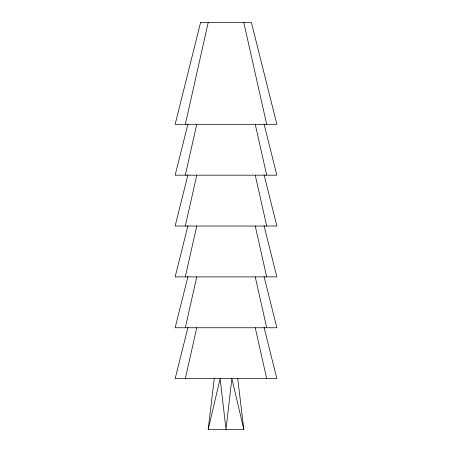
<?xml version="1.0" encoding="UTF-8"?>
<svg xmlns="http://www.w3.org/2000/svg" width="452" height="452" viewBox="0 0 452 452"><rect width="100%" height="100%" fill="white"/><g stroke="black" fill="none" stroke-linecap="round" stroke-linejoin="round"><path stroke-width="0.68" d="M237.746 378.612L243.803 429.4L208.197 429.4L214.254 378.612M185.314 124.317L208.197 22.6M185.314 175.178L196.756 124.317M185.314 226.034L196.756 175.178M185.314 276.895L196.756 226.034M185.314 327.756L196.756 276.895M185.314 378.612L196.756 327.756M208.197 429.4L220.13 378.612L226 429.4L231.87 378.612L243.803 429.4M187.942 123.978L175.139 175.178L276.861 175.178L264.058 123.978M187.942 174.834L175.139 226.034L276.861 226.034L264.058 174.834M187.942 225.695L175.139 276.895L276.861 276.895L264.058 225.695M187.942 276.556L175.139 327.756L276.861 327.756L264.058 276.556M187.942 327.412L175.139 378.612L276.861 378.612L264.058 327.412M243.803 22.6L266.686 124.317M255.244 124.317L266.686 175.178M255.244 175.178L266.686 226.034M255.244 226.034L266.686 276.895M255.244 276.895L266.686 327.756M255.244 327.756L266.686 378.612M200.569 22.6L175.139 124.317L276.861 124.317L251.431 22.6L200.569 22.6"/></g></svg>
